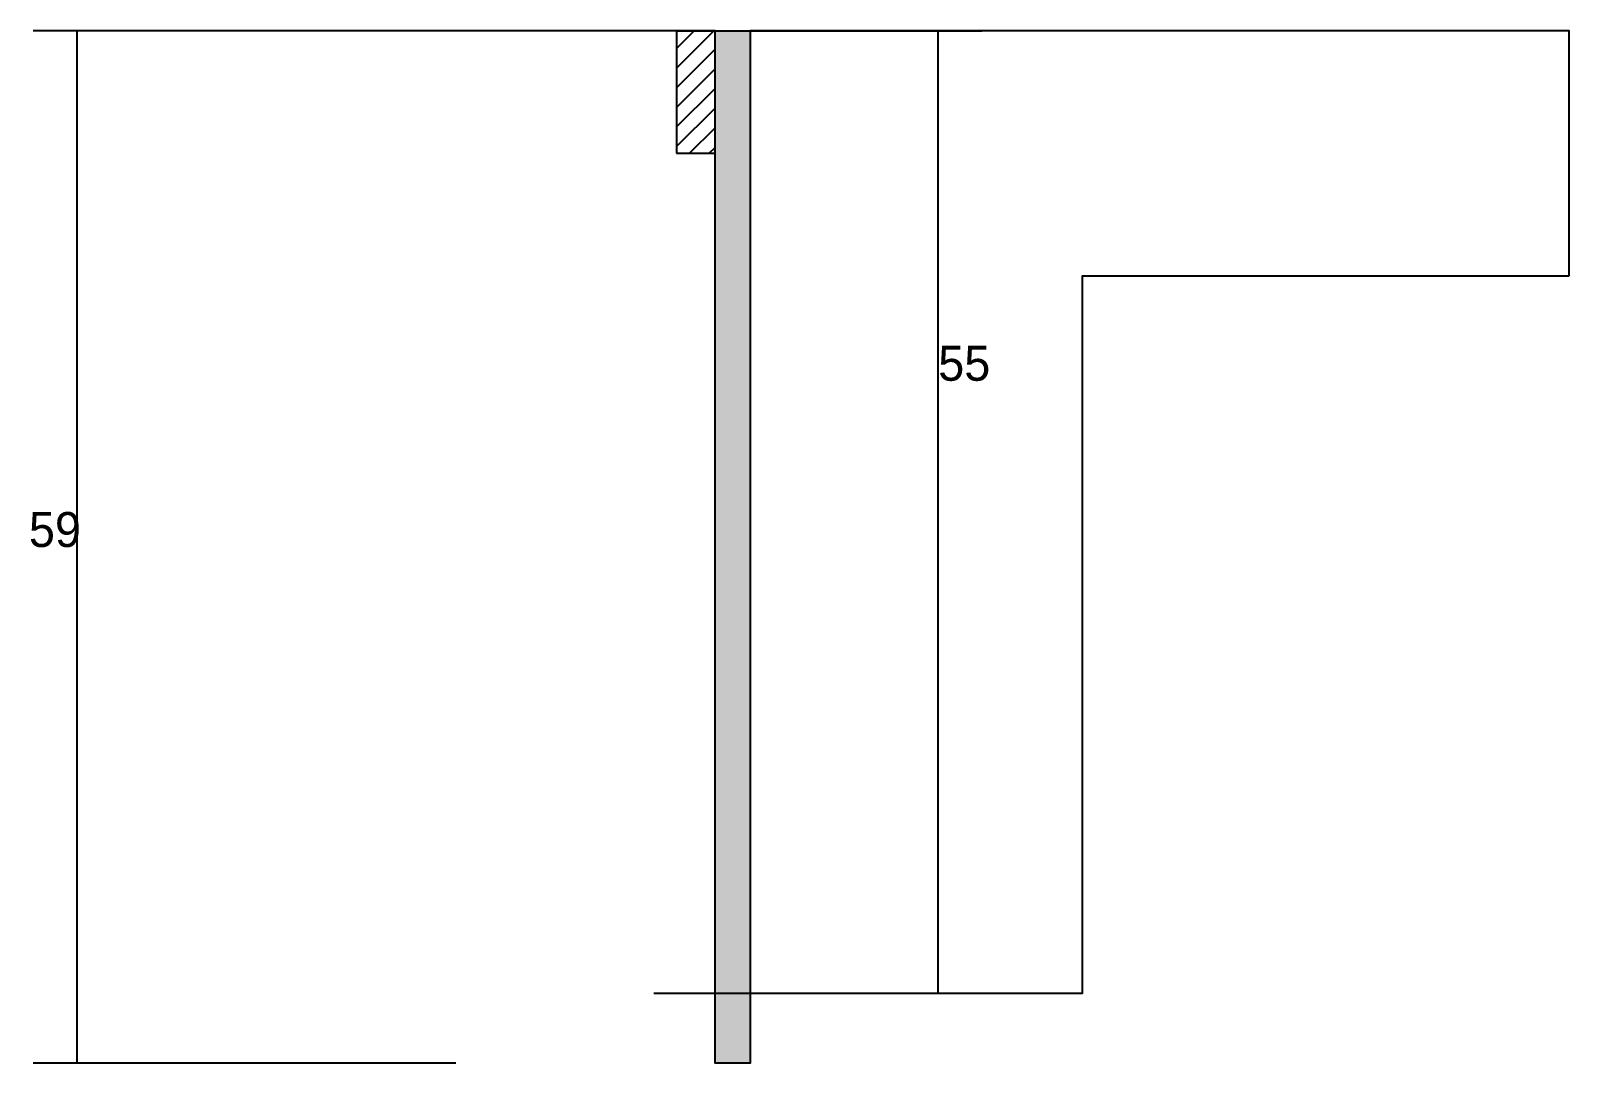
# Model space of a CAD drawing. Header units: metres. Extents: x 1994 to 5639, y 5783 to 7154.
# Drawn here: x 2542.6 to 2718.4, y 5782.7 to 5900.7 of the extents above; entities that cross this region are included whole.
import ezdxf

# ---------------------------------------------------------------- set-up
doc = ezdxf.new("R2010")
doc.units = ezdxf.units.M
for name, color, linetype in [('CONCRETO', 251, 'Continuous'), ('COTA', 241, 'Continuous'), ('Hachura', 253, 'Continuous'), ('Madeira', 126, 'Continuous'), ('Painéis', 200, 'Continuous')]:
    doc.layers.add(name, color=color, linetype=linetype)

msp = doc.modelspace()

# ---------------------------------------------------------------- hatches: boundary and pattern name
at = {"layer": 'Hachura'}
h = msp.add_hatch(dxfattribs=at)
h.set_pattern_fill('ANSI31', scale=0.5)
h.paths.add_polyline_path([(2616.4, 5886.7), (2620.8, 5886.7), (2620.8, 5886.7), (2620.8, 5900.7), (2620.8, 5900.7), (2616.4, 5900.7), (2616.4, 5900.7), (2616.4, 5886.7)])
h = msp.add_hatch(color=8, dxfattribs=at)
h.dxf.hatch_style = 1
h.paths.add_polyline_path([(2620.8, 5900.7), (2624.8, 5900.7), (2624.8, 5900.7), (2624.8, 5782.7), (2624.8, 5782.7), (2620.8, 5782.7), (2620.8, 5782.7), (2620.8, 5900.7)])

# ---------------------------------------------------------------- linework, layer by layer
at = {"layer": 'CONCRETO'}
msp.add_lwpolyline([(2718.4, 5872.7), (2718.4, 5900.7), (2624.8, 5900.7), (2624.8, 5872.7), (2624.8, 5872.7), (2624.8, 5790.7), (2662.8, 5790.7), (2662.8, 5872.7)], close=True, dxfattribs=at)
at = {"layer": 'COTA'}
for p, q in [((2616.4, 5900.7), (2542.9, 5900.7)), ((2547.9, 5782.7), (2547.9, 5900.7)), ((2616.4, 5900.7), (2651.3, 5900.7)), ((2646.3, 5790.7), (2646.3, 5900.7)), ((2613.8, 5790.7), (2651.3, 5790.7)), ((2591.2, 5782.7), (2542.9, 5782.7))]:
    msp.add_line(p, q, dxfattribs=at)
at = {"layer": 'Madeira'}
msp.add_lwpolyline([(2616.4, 5886.7), (2620.8, 5886.7), (2620.8, 5900.7), (2616.4, 5900.7)], close=True, dxfattribs=at)
at = {"layer": 'Painéis'}
msp.add_lwpolyline([(2620.8, 5900.7), (2624.8, 5900.7), (2624.8, 5782.7), (2620.8, 5782.7)], close=True, dxfattribs=at)

# ---------------------------------------------------------------- texts
at = {"layer": 'COTA'}
for s, p in [('55', (2646.3, 5860.7)), ('59', (2542.4, 5841.7))]:
    msp.add_text(s, height=4, dxfattribs=at).set_placement(p)

doc.saveas('drawing.dxf')
